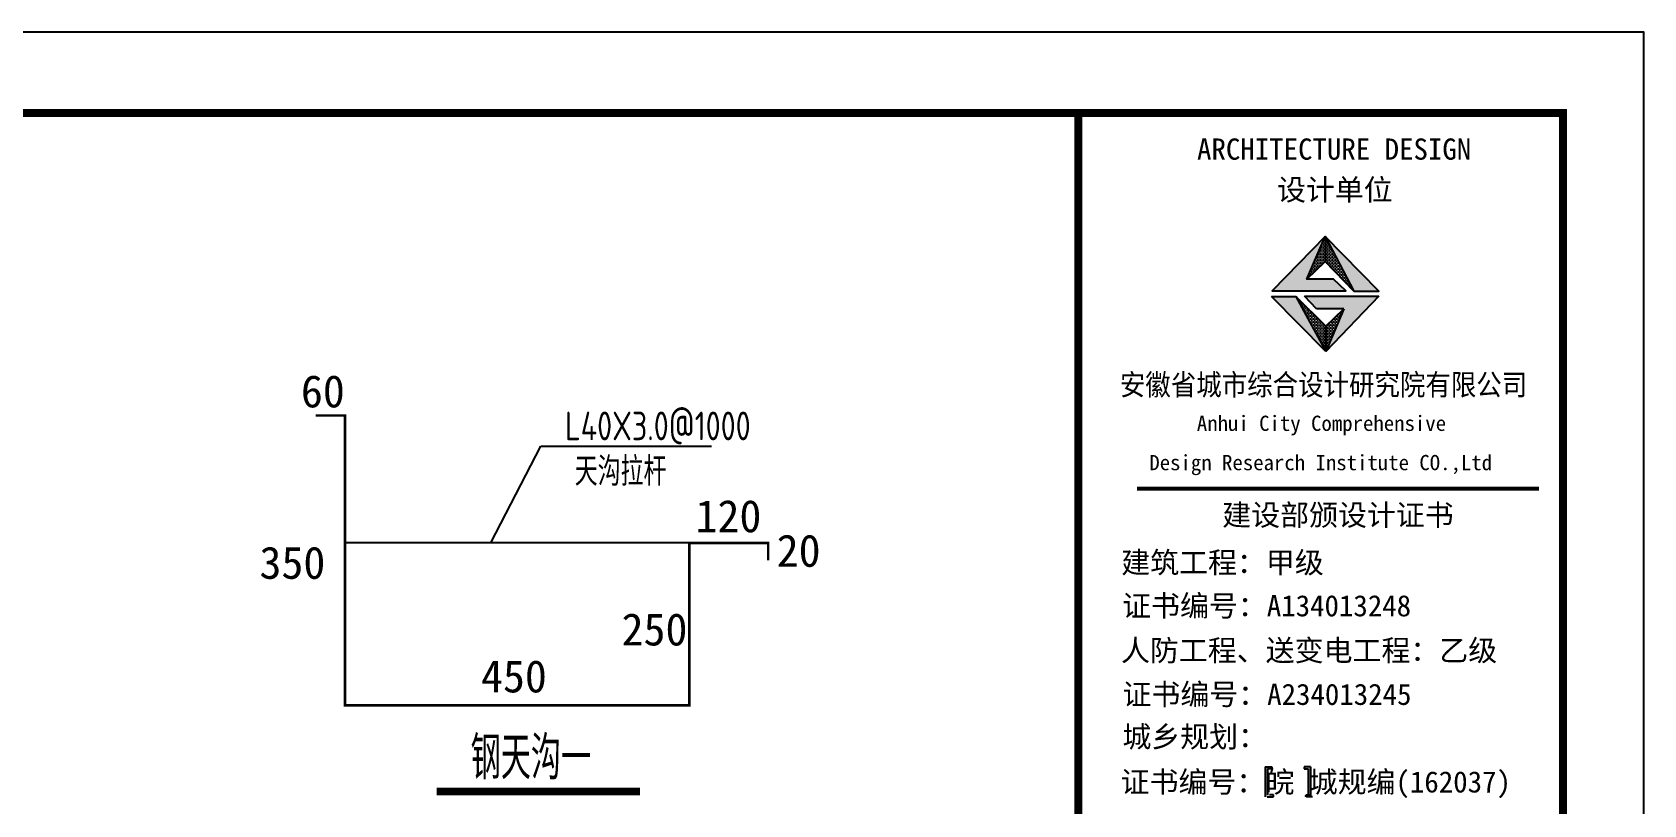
# Model space of a CAD drawing. Extents: x 69728788 to 150676229, y 15322671 to 43663798.
# Drawn here: x 75235832 to 75275784, y 20382553 to 20401703 of the extents above; entities that cross this region are included whole.
import ezdxf

# ---------------------------------------------------------------- set-up
doc = ezdxf.new("R2010")
doc.units = 0
doc.header["$LTSCALE"] = 1000
doc.header["$MEASUREMENT"] = 0
doc.layers.get('0').update_dxf_attribs({"linetype": 'CONTINUOUS'})
for name, color, linetype in [('PUB_DIM', 3, 'CONTINUOUS'), ('PUB_TEXT', 7, 'CONTINUOUS'), ('PUB_TITLE', 4, 'CONTINUOUS'), ('一般文字', 6, 'CONTINUOUS'), ('图框', 253, 'CONTINUOUS')]:
    doc.layers.add(name, color=color, linetype=linetype)
doc.styles.add('hztxt', font='romand_pkpm', dxfattribs={"bigfont": 'hztxt'})
doc.styles.add('TSSD_Dimension', font='Tssdeng.shx', dxfattribs={"width": 0.7, "bigfont": 'hztxt.shx'})
doc.styles.add('黑体', font='simhei.ttf', dxfattribs={"width": 0.6, "height": 4.3})

msp = doc.modelspace()

# ---------------------------------------------------------------- hatches: boundary and pattern name
at = {"layer": '图框'}
for color, points in [(1, [(75267427.3, 20395582.6), (75267882.6, 20396638.7), (75266569.8, 20395289.5), (75268397.7, 20395289.5), (75268094.4, 20395582.6)]), (1, [(75268599.8, 20395283.9), (75269218.7, 20395283.9), (75267882.6, 20396638.7)]), (1, [(75267161.8, 20395153.7), (75266554.9, 20395153.7), (75267900.4, 20393787.1)]), (1, [(75267371.1, 20395157.8), (75267669.5, 20394844.5), (75268345.6, 20394844.5), (75267900.4, 20393787.1), (75269219.7, 20395157.8)]), (4, [(75266457.2, 20383441.4), (75266559.8, 20383441.4), (75266559.8, 20383492.7), (75266512.5, 20383492.7), (75266402, 20383492.7), (75266402, 20382747.9), (75266512.5, 20382747.9), (75266559.8, 20382747.9), (75266559.8, 20382799.1), (75266457.2, 20382799.1)]), (4, [(75267467.3, 20382799.1), (75267364.7, 20382799.1), (75267364.7, 20382747.9), (75267412, 20382747.9), (75267522.5, 20382747.9), (75267522.5, 20383492.7), (75267412, 20383492.7), (75267364.7, 20383492.7), (75267364.7, 20383441.4), (75267467.3, 20383441.4)])]:
    msp.add_hatch(color=color, dxfattribs=at).paths.add_polyline_path(points)
h = msp.add_hatch(dxfattribs=at)
h.set_pattern_fill('DOTS', color=256, scale=600, style=0)
h.set_pattern_definition([(360, (70709156.957, 22118738.387), (18.75, 37.5), [0, -37.5])])
h.paths.add_polyline_path([(75267900.4, 20393787.1), (75267900.4, 20394417), (75267161.8, 20395153.7)])
h.paths.add_polyline_path([(75268345.6, 20394844.5), (75267900.4, 20394417), (75267900.4, 20393787.1)])
h.paths.add_polyline_path([(75267882.6, 20396638.7), (75267882.6, 20396017.6), (75268599.8, 20395283.9)])
h.paths.add_polyline_path([(75267882.6, 20396017.6), (75267882.6, 20396638.7), (75267427.3, 20395582.6)])

# ---------------------------------------------------------------- linework, layer by layer
for p, q in [((75247201.6, 20389042.5), (75248436.8, 20391442.8)), ((75248436.8, 20391442.8), (75252667.9, 20391442.8)), ((75252121.3, 20389042.5), (75243588.1, 20389042.5))]:
    msp.add_line(p, q)
at = {"const_width": 64}
msp.add_lwpolyline([(75242855.3, 20392202), (75243588.1, 20392202), (75243588.1, 20385015.9), (75252121.3, 20385015.9), (75252121.3, 20389042.5), (75254075.8, 20389042.5), (75254075.8, 20388615.8)], dxfattribs=at)
at = {"layer": 'PUB_DIM', "color": 0, "const_width": 186.7}
msp.add_lwpolyline([(75245861.4, 20382881.3), (75250901.4, 20382881.3)], dxfattribs=at)
at = {"layer": 'PUB_TITLE'}
msp.add_lwpolyline([(75107584.3, 20282902.8), (75275784.3, 20282902.8), (75275784.3, 20401702.8), (75107584.3, 20401702.8)], close=True, dxfattribs=at)
at = {"layer": 'PUB_TITLE', "const_width": 200}
msp.add_lwpolyline([(75112584.3, 20284902.8), (75273784.3, 20284902.8), (75273784.3, 20399702.8), (75112584.3, 20399702.8)], close=True, dxfattribs=at)
at = {"layer": '图框'}
for p, q in [((75267427.3, 20395582.6), (75267882.6, 20396638.7)), ((75267882.6, 20396638.7), (75268599.8, 20395283.9)), ((75267900.4, 20393787.1), (75266554.9, 20395153.7)), ((75266554.9, 20395153.7), (75267161.8, 20395153.7)), ((75267900.4, 20393787.1), (75266554.9, 20395153.7)), ((75266554.9, 20395153.7), (75267161.8, 20395153.7)), ((75266554.9, 20395153.7), (75267161.8, 20395153.7)), ((75267900.4, 20394417), (75267161.8, 20395153.7)), ((75267371.1, 20395157.8), (75269219.7, 20395157.8)), ((75267669.5, 20394844.5), (75267371.1, 20395157.8)), ((75269219.7, 20395157.8), (75267900.4, 20393787.1)), ((75268345.6, 20394844.5), (75267669.5, 20394844.5)), ((75267900.4, 20394417), (75268345.6, 20394844.5)), ((75268345.6, 20394844.5), (75267900.4, 20393787.1)), ((75267900.4, 20393787.1), (75267900.4, 20394417)), ((75267900.4, 20393787.1), (75267900.4, 20394417)), ((75267900.4, 20393787.1), (75267900.4, 20394417))]:
    msp.add_line(p, q, dxfattribs=at)
at = {"layer": '图框', "color": 1}
for p, q in [((75267900.4, 20393787.1), (75266554.9, 20395153.7)), ((75267161.8, 20395153.7), (75267900.4, 20393787.1))]:
    msp.add_line(p, q, dxfattribs=at)
at = {"layer": '图框', "color": 4}
for p, q in [((75266402, 20383492.7), (75266512.5, 20383492.7)), ((75266402, 20383492.7), (75266402, 20382747.9)), ((75266559.8, 20383441.4), (75266457.2, 20383441.4)), ((75266457.2, 20383441.4), (75266457.2, 20382799.1)), ((75266512.5, 20383492.7), (75266559.8, 20383492.7)), ((75266559.8, 20383492.7), (75266559.8, 20383441.4)), ((75267412, 20383492.7), (75267364.7, 20383492.7)), ((75267364.7, 20383492.7), (75267364.7, 20383441.4)), ((75267364.7, 20383441.4), (75267467.3, 20383441.4)), ((75267522.5, 20383492.7), (75267412, 20383492.7)), ((75267467.3, 20383441.4), (75267467.3, 20382799.1)), ((75267522.5, 20383492.7), (75267522.5, 20382747.9)), ((75266448, 20382747.9), (75266558.4, 20382747.9)), ((75266605.8, 20382799.1), (75266503.2, 20382799.1)), ((75266558.4, 20382747.9), (75266605.8, 20382747.9)), ((75266605.8, 20382747.9), (75266605.8, 20382799.1)), ((75267410.6, 20382747.9), (75267410.6, 20382799.1)), ((75267410.6, 20382799.1), (75267513.2, 20382799.1)), ((75267458, 20382747.9), (75267410.6, 20382747.9)), ((75267568.4, 20382747.9), (75267458, 20382747.9))]:
    msp.add_line(p, q, dxfattribs=at)
for points, const_width in [([(75273784.3, 20284902.8), (75261765.8, 20284902.8), (75261765.8, 20399702.8), (75273784.3, 20399702.8)], 197.2), ([(75263223.2, 20390390.8), (75273183.2, 20390390.8)], 99.6)]:
    msp.add_lwpolyline(points, dxfattribs=dict(at, const_width=const_width))
at = {"layer": '图框'}
for points in [[(75268094.4, 20395582.6), (75267427.3, 20395582.6), (75267882.6, 20396017.6), (75268599.8, 20395283.9), (75269218.7, 20395283.9), (75267882.6, 20396638.7), (75266569.8, 20395289.5), (75268397.7, 20395289.5), (75268094.4, 20395582.6)], [(75267882.6, 20396638.7), (75267882.6, 20396017.6)]]:
    msp.add_lwpolyline(points, dxfattribs=at)

# ---------------------------------------------------------------- texts
at = {"char_height": 799.98, "attachment_point": 4}
for s, insert in [('60', (75242492.8, 20392796.9)), ('120', (75252276.3, 20389702.3)), ('350', (75241465.8, 20388547.1)), ('20', (75254288.4, 20388845.3)), ('250', (75250442.4, 20386894.9)), ('450', (75246957.6, 20385730.9))]:
    msp.add_mtext(s, dxfattribs=dict(at, insert=insert))
at = {"layer": 'PUB_TEXT', "style": 'TSSD_Dimension', "width": 0.8}
for s, height, p in [('L40X3.0@1000', 711.093, (75249038.5, 20391587.9)), ('天沟拉杆', 711.09, (75249280.9, 20390459.8))]:
    msp.add_text(s, height=height, dxfattribs=at).set_placement(p)
at = {"layer": '一般文字', "color": 6, "style": 'hztxt', "width": 0.7}
msp.add_text('钢天沟一', height=1066.64, dxfattribs=at).set_placement((75246702.2, 20383184.3))
at = {"layer": '图框', "color": 4, "style": '黑体'}
for s, height, p in [('ARCHITECTURE DESIGN', 525.888, (75264709.3, 20398543.4)), ('设计单位', 525.89, (75266691.9, 20397536.2)), ('Anhui City Comprehensive ', 378.48, (75264704, 20391819.8)), (' Design Research Institute CO.,Ltd', 378.48, (75263269.2, 20390845.8)), ('建设部颁设计证书', 525.89, (75265334.2, 20389473.5)), (' 建筑工程：甲级', 525.89, (75262471.7, 20388295.1)), ('证书编号：A134013248', 525.888, (75262852.1, 20387223.4)), ('人防工程、送变电工程：乙级', 525.888, (75262824.5, 20386116)), ('证书编号：A234013245', 525.888, (75262861.7, 20385027.7)), ('城乡规划：', 525.89, (75262857.8, 20383977.1)), ('证书编号：皖 城规编(162037)', 525.888, (75262815.7, 20382856.8))]:
    msp.add_text(s, height=height, dxfattribs=at).set_placement(p)
at = {"layer": '图框', "color": 4, "style": '黑体', "width": 0.88}
msp.add_text('安徽省城市综合设计研究院有限公司', height=525.888, dxfattribs=at).set_placement((75262795.6, 20392703.7))

doc.saveas('drawing.dxf')
